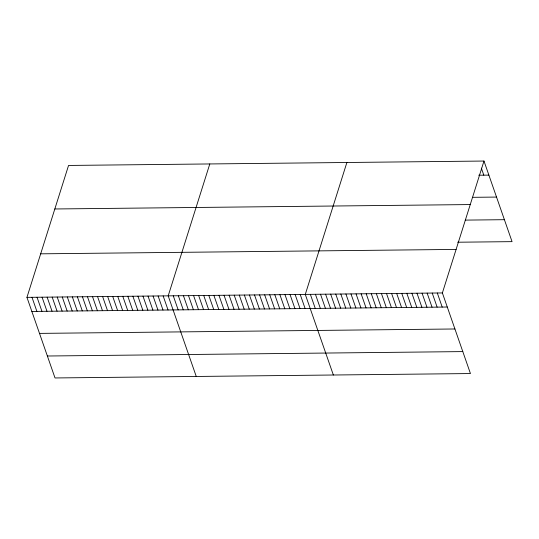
<?xml version="1.0" encoding="UTF-8"?>
<svg xmlns="http://www.w3.org/2000/svg" width="539" height="539" viewBox="0 0 539 539"><rect width="100%" height="100%" fill="white"/><g stroke="black" fill="none" stroke-linecap="round" stroke-linejoin="round"><path stroke-width="0.81" d="M483.982 161.04L442.378 292.947L470.446 373.554L55.018 377.96L26.95 297.36L68.554 165.446L483.982 161.04L512.05 241.64L457.651 242.22M209.799 163.95L168.195 295.857L196.263 376.465M346.887 162.495L305.29 294.402L333.358 375.009M478.726 175.222L488.886 175.114M472.588 197.321L496.527 197.072M54.823 208.977L470.251 204.564M465.238 220.107L504.403 219.69M40.681 253.829L456.109 249.416M26.95 297.36L442.378 292.947M31.855 311.441L447.282 307.028M39.495 333.392L454.929 328.979M47.371 356.009L462.806 351.596M481.354 168.128L483.806 175.168M437.304 293L442.202 307.082M432.224 293.054L437.129 307.136M427.144 293.108L432.049 307.19M422.071 293.162L426.969 307.243M416.991 293.216L421.896 307.297M411.911 293.27L416.815 307.351M406.837 293.324L411.742 307.405M401.757 293.378L406.662 307.459M396.684 293.432L401.582 307.513M391.604 293.486L396.509 307.567M386.524 293.539L391.429 307.621M381.45 293.593L386.355 307.675M376.37 293.647L381.275 307.729M371.297 293.701L376.195 307.782M366.217 293.755L371.122 307.836M361.137 293.809L366.042 307.89M356.063 293.863L360.962 307.944M350.983 293.917L355.888 307.998M345.91 293.971L350.808 308.052M340.83 294.024L345.735 308.106M335.75 294.078L340.655 308.16M330.676 294.132L335.575 308.214M325.596 294.186L330.501 308.268M320.516 294.24L325.421 308.321M315.443 294.294L320.348 308.375M310.363 294.348L315.268 308.429M300.21 294.456L305.114 308.537M295.129 294.51L300.034 308.591M290.056 294.563L294.961 308.645M284.976 294.617L289.881 308.699M279.903 294.671L284.801 308.753M274.823 294.725L279.728 308.807M269.743 294.779L274.647 308.86M264.669 294.833L269.567 308.914M259.589 294.887L264.494 308.968M254.516 294.941L259.414 309.022M249.436 294.995L254.341 309.076M244.356 295.049L249.261 309.13M239.282 295.102L244.18 309.184M234.202 295.156L239.107 309.238M229.122 295.21L234.027 309.292M224.049 295.264L228.954 309.346M218.969 295.318L223.874 309.399M213.895 295.372L218.794 309.453M208.815 295.426L213.72 309.507M203.735 295.48L208.64 309.561M198.662 295.534L203.567 309.615M193.582 295.588L198.487 309.669M188.509 295.642L193.407 309.723M183.428 295.695L188.333 309.777M178.348 295.749L183.253 309.831M173.275 295.803L178.173 309.885M163.149 295.911L168.053 309.992M158.109 295.965L163.007 310.046M153.063 296.019L157.967 310.1M148.016 296.073L152.921 310.154M142.976 296.127L147.875 310.208M137.93 296.18L142.835 310.262M132.884 296.234L137.789 310.316M127.837 296.288L132.742 310.37M122.798 296.342L127.696 310.417M117.751 296.396L122.656 310.471M112.705 296.45L117.61 310.525M107.659 296.504L112.563 310.579M102.619 296.558L107.517 310.632M97.572 296.612L102.477 310.686M92.526 296.659L97.431 310.74M87.486 296.713L92.385 310.794M82.44 296.767L87.345 310.848M77.394 296.821L82.299 310.902M72.347 296.874L77.252 310.956M67.308 296.928L72.206 311.01M62.261 296.982L67.166 311.064M57.215 297.036L62.12 311.118M52.175 297.09L57.073 311.171M47.129 297.144L52.034 311.225M42.082 297.198L46.987 311.279M37.036 297.252L41.941 311.333M31.996 297.306L36.895 311.387"/></g></svg>
